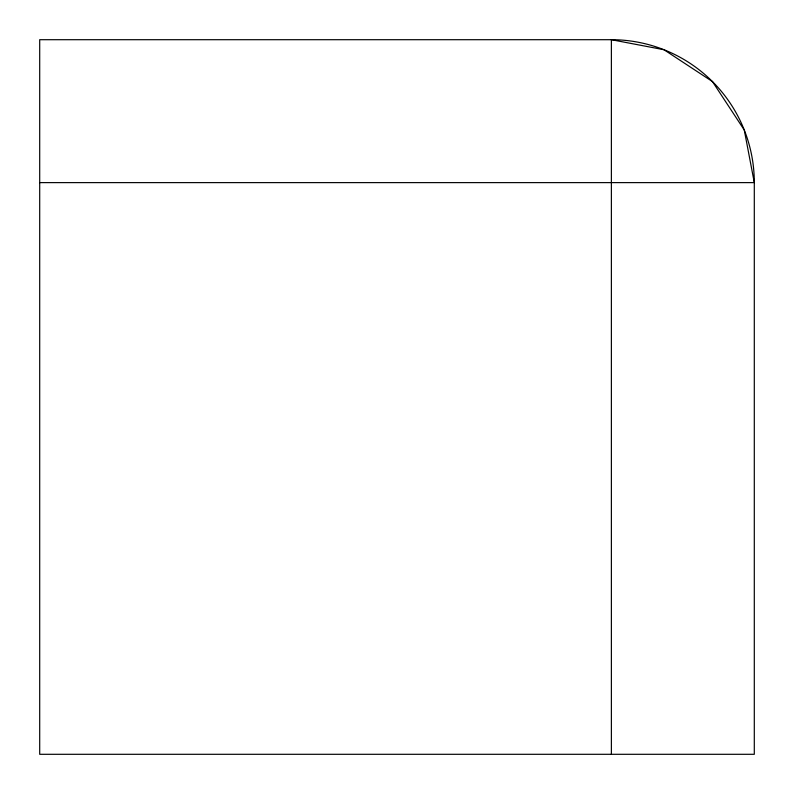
<?xml version="1.0" encoding="UTF-8"?>
<svg xmlns="http://www.w3.org/2000/svg" width="794" height="794" viewBox="0 0 794 794"><rect width="100%" height="100%" fill="white"/><g stroke="black" fill="none" stroke-linecap="round" stroke-linejoin="round"><path stroke-width="1.19" d="M39.7 182.62L754.3 182.62L754.3 754.3L39.7 754.3L39.7 39.7L611.38 39.7L663.992 49.734L712.436 81.564L744.266 130.008L754.3 182.62A142.92 142.92 0 0 0 611.38 39.7L611.38 754.3"/></g></svg>
